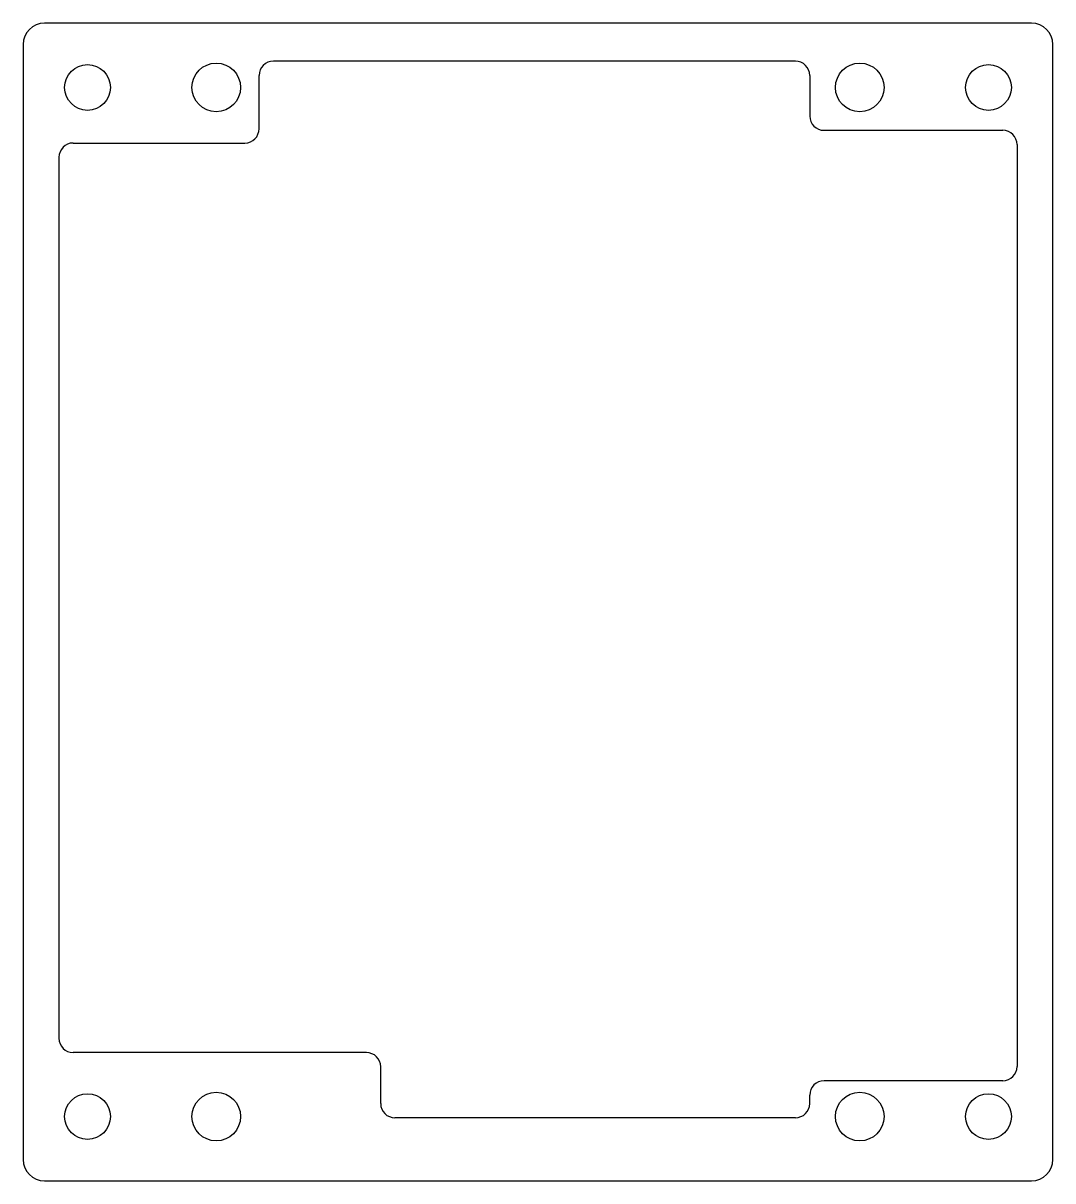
# Model space of a CAD drawing. Header units: millimetres. Extents: x 4.2 to 76.2, y 219.8 to 300.8.
import ezdxf

# ---------------------------------------------------------------- set-up
doc = ezdxf.new("R2010")
doc.units = ezdxf.units.MM
for name, color, linetype in [('Board_Outline', 7, 'Continuous'), ('Default', 7, 'Continuous'), ('Drill_Top', 7, 'Continuous'), ('Top_Silk', 7, 'Continuous')]:
    doc.layers.add(name, color=color, linetype=linetype)

# ---------------------------------------------------------------- blocks, each defined once
blk = doc.blocks.new('SE')
at = {"layer": 'Board_Outline', "color": 7, "linetype": 'Continuous'}
for p, q in [((74.68, 300.758), (5.677, 300.758)), ((4.177, 299.258), (4.177, 221.253)), ((76.18, 221.253), (76.18, 299.258)), ((5.677, 219.753), (74.68, 219.753))]:
    blk.add_line(p, q, dxfattribs=at)
at = {"layer": 'Top_Silk', "color": 7, "linetype": 'Continuous'}
for centre, start, end in [((5.677, 299.258), 90, 180), ((74.68, 299.258), 0, 90), ((5.677, 221.253), 180, 270), ((74.68, 221.253), 270, 0)]:
    blk.add_arc(centre, 1.5, start, end, dxfattribs=at)

msp = doc.modelspace()

# ---------------------------------------------------------------- linework, layer by layer
at = {"layer": 'Default', "color": 7, "linetype": 'Continuous'}
msp.add_line((59.18, 225.166), (59.18, 225.756), dxfattribs=at)
for centre, start, end in [((21.677, 297.097), 90, 180), ((58.18, 297.097), 0, 90), ((60.18, 294.26), 180, 270), ((19.677, 293.37), 270, 0), ((72.68, 292.26), 0, 90), ((7.677, 291.37), 90, 180), ((7.677, 229.73), 180, 270), ((28.177, 227.73), 0, 90), ((72.68, 227.756), 270, 0), ((60.18, 225.756), 90, 180), ((30.177, 225.166), 180, 270), ((58.18, 225.166), 270, 0)]:
    msp.add_arc(centre, 1, start, end, dxfattribs=at)
at = {"layer": 'Drill_Top', "color": 7, "linetype": 'Continuous'}
for centre, radius in [((8.677, 296.258), 1.6), ((17.677, 296.258), 1.7), ((62.68, 296.258), 1.7), ((71.68, 296.258), 1.6), ((8.677, 224.253), 1.6), ((17.677, 224.253), 1.7), ((62.68, 224.253), 1.7), ((71.68, 224.253), 1.6)]:
    msp.add_circle(centre, radius, dxfattribs=at)
at = {"layer": 'Top_Silk', "color": 7, "linetype": 'Continuous'}
for p, q in [((58.18, 298.097), (21.677, 298.097)), ((20.677, 293.37), (20.677, 297.097)), ((59.18, 297.097), (59.18, 294.26)), ((60.18, 293.26), (72.68, 293.26)), ((7.677, 292.37), (19.677, 292.37)), ((73.68, 292.26), (73.68, 227.756)), ((6.677, 291.37), (6.677, 229.73)), ((28.177, 228.73), (7.677, 228.73)), ((29.177, 225.166), (29.177, 227.73)), ((72.68, 226.756), (60.18, 226.756)), ((58.18, 224.166), (30.177, 224.166))]:
    msp.add_line(p, q, dxfattribs=at)

# ---------------------------------------------------------------- block references
at = {"layer": 'Top_Silk'}
msp.add_blockref('SE', (0, 0), dxfattribs=at)

doc.saveas('drawing.dxf')
